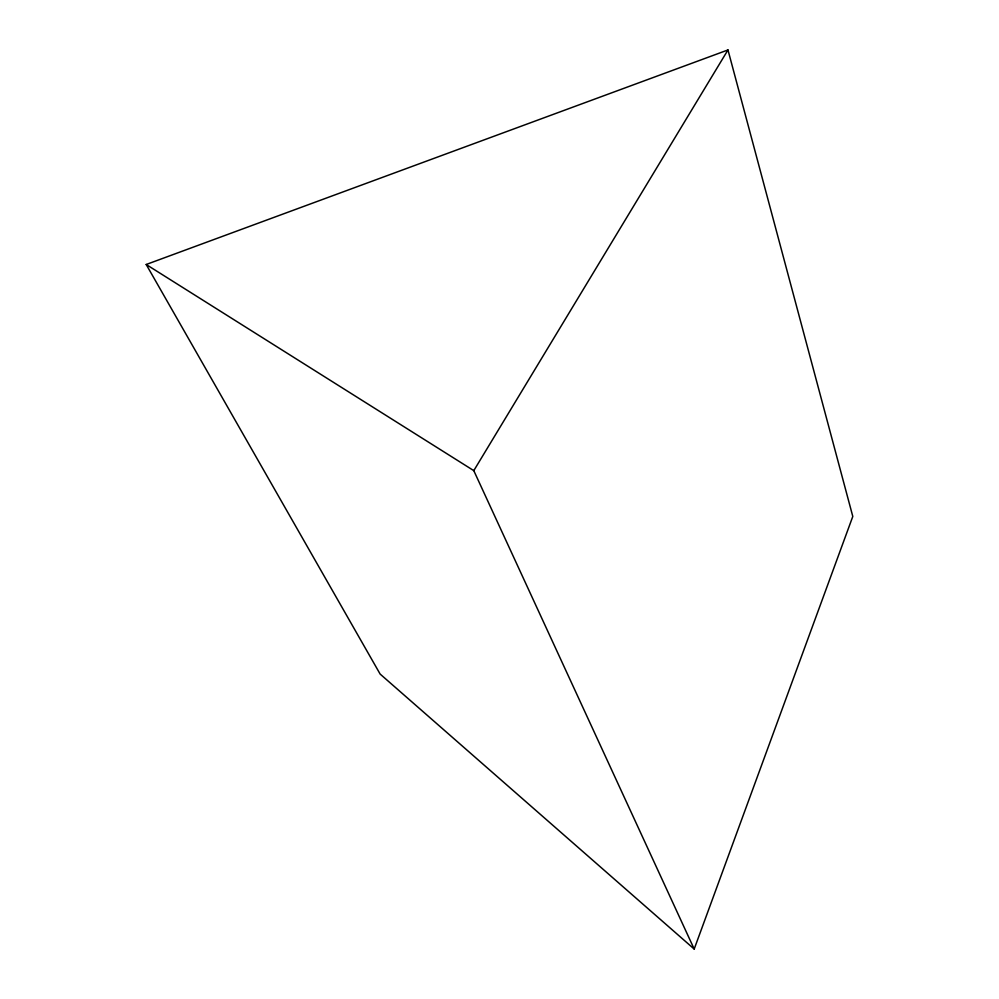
<?xml version="1.0" encoding="UTF-8"?>
<svg xmlns="http://www.w3.org/2000/svg" width="999" height="999" viewBox="0 0 999 999"><rect width="100%" height="100%" fill="white"/><g stroke="black" fill="none" stroke-linecap="round" stroke-linejoin="round"><path stroke-width="1.5" d="M694.193 949.05L852.796 516.446L727.971 49.95L146.204 264.498L380.132 674.063L694.193 949.05L473.788 470.641L146.204 264.498M473.788 470.641L727.971 49.95"/></g></svg>
